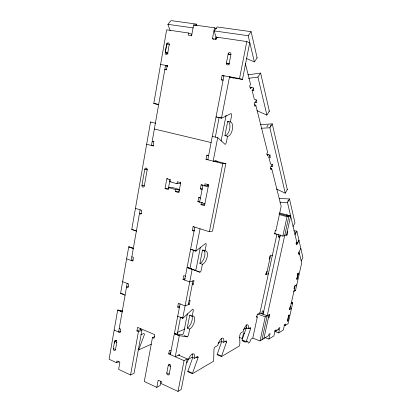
<?xml version="1.0" encoding="UTF-8"?>
<svg xmlns="http://www.w3.org/2000/svg" width="412" height="412" viewBox="0 0 412 412"><rect width="100%" height="100%" fill="white"/><g stroke="black" fill="none" stroke-linecap="round" stroke-linejoin="round"><path stroke-width="0.62" d="M122.694 310.947L118.007 310.025A1.957 1.04 -65 0 0 117.672 310.066L109.082 359.228L116.622 362.751L119.186 361.571M125.078 295.224L120.582 293.421L128.729 246.814A1.952 1.102 -68.7 0 1 129.059 246.829L133.751 248.627M136.542 231.075A1.972 1.112 -70.3 0 1 136.367 231.122L131.742 229.561L150.535 122.019L155.705 123.27M158.826 104.586A2.045 1.184 -79.9 0 1 158.656 104.581L153.769 103.525L166.654 29.798L188.557 33.017L191.863 34.294M246.34 327.7L242.065 339.993C241.447 340.93 246.191 342.825 246.165 341.625L250.63 328.75L250.578 327.7A1.607 0.556 -70 0 0 250.254 327.669L248.178 328.807L246.108 328.009L243.513 329.415M113.3 348.624L114.582 341.321A1.432 1.097 72.8 0 1 115.916 340.497A1.432 1.097 72.8 0 1 116.792 342.31L115.499 349.623A1.432 1.087 73 0 1 114.17 350.437A1.432 1.087 73 0 1 113.305 348.629L115.499 349.623M168.142 53.436L165.243 52.54L166.752 43.924L169.265 44.326L167.699 53.241A1.571 1.267 -79.2 0 1 166.175 54.575A1.571 1.267 -79.2 0 1 165.197 52.818L166.706 44.208A1.581 1.272 -78.4 0 1 168.235 42.853A1.581 1.272 -78.4 0 1 169.219 44.609M114.258 343.17L114.582 341.321L116.745 340.441M127.159 283.399L118.599 332.015L120.392 331.32M140.116 209.842L131.196 260.497L133.576 259.962M144.318 185.967L147.156 169.873A1.488 1.215 88.3 0 0 146.219 168.091A1.488 1.215 88.3 0 0 144.772 169.214L141.955 185.276A1.483 1.21 86.5 0 0 142.887 187.063A1.483 1.21 86.5 0 0 144.318 185.967L141.955 185.276L143.139 185.225M146.651 144.241L153.063 145.874L153.758 141.934L152.146 141.527L154.073 141.661M116.622 362.751L116.931 361.005L119.877 362.375L118.635 369.363L130.558 374.992L134.075 373.215L141.939 330.197L140.415 329.548L136.908 330.96L137.562 327.349L154.721 334.642L154.037 338.298L152.461 337.624L144.293 381.476L156.802 387.378L160.175 385.452L160.968 381.285M188.557 33.017L188.171 35.133L191.662 35.653M191.575 35.87L193.614 24.89L214.498 27.795L216.588 28.701M130.558 374.992L138.442 331.614L141.939 330.197M179.225 189.474L175.893 189.664L175.527 191.642L178.865 191.431L179.225 189.474L172.067 187.419L168.688 187.589L168.328 189.556L165.037 188.603L166.824 178.782L167.957 178.751M140.415 329.548L140.631 328.354M170.105 179.297L168.436 188.423L165.037 188.603M180.595 182.114L180.322 183.587L176.99 183.726L169.77 181.682L170.13 179.709L166.824 178.782M176.99 183.726L177.361 181.738L180.729 182.686L178.88 192.615L175.527 191.642M214.019 39.372L212.443 38.749L214.498 27.795M215.703 39.392L216.156 36.982M229.499 77.142L242.462 79.465L249.698 42.827L246.798 41.571L216.491 37.116L216.084 39.289L212.443 38.749M156.802 387.378L158.172 380.178L161.35 381.656L161.004 383.464L178.005 391.4L181.254 389.402L187.28 358.883L178.478 355.062M287.391 320.51L287.334 321.01A1.056 0.319 -71.2 0 0 287.437 321.267L287.504 321.278A1.056 0.319 -71.2 0 0 287.731 321.092L289.121 314.902A1.066 0.324 -71.4 0 0 288.915 314.979L288.827 315.077A1.066 0.324 -71.4 0 0 288.554 315.561L287.391 320.51L288.189 320.026M296.764 278.687L296.702 279.207A1.061 0.33 -72.4 0 0 297.088 279.377L298.509 273.038A1.071 0.335 -72.6 0 0 298.309 273.079L298.221 273.161A1.071 0.335 -72.6 0 0 297.953 273.63L296.764 278.687L297.541 278.332M187.28 358.883L184.056 360.624L168.704 353.913L169.414 350.226L171.042 350.931M179.344 307.738L177.685 307.089L178.411 303.299L185.096 305.895L189.396 304.231L190.133 300.461L189.067 300.863M192.219 284.692L193.274 284.342L194.021 280.526L189.747 281.906L182.99 279.439L183.726 275.587L185.41 276.2M194.083 231.101L192.368 230.55L193.125 226.595L193.666 226.502M204.903 203.719L197.904 201.664L198.677 197.647L199.954 197.539M202.107 189.396L200.356 188.902L201.133 184.854L202.4 184.792M193.125 226.595L209.399 231.74L212.51 231.147L225.838 163.652L222.799 163.6L206.026 159.336L206.814 155.221L208.39 155.283M222.516 80.108L221.285 79.768L222.114 75.468L239.521 78.584L242.462 79.465M166.803 372.963L168.266 365.346A1.519 1.2 68.5 0 1 169.749 364.512A1.519 1.2 68.5 0 1 170.702 366.433L169.229 374.07A1.519 1.19 68.1 0 1 167.751 374.884A1.519 1.19 68.1 0 1 166.803 372.963L169.229 374.07M170.331 354.624L180.075 303.948M184.669 280.052L194.845 227.141M199.645 202.179L202.884 185.338M207.797 159.789L223.953 75.798M208.091 184.154L207.797 185.668L204.646 185.827L205.037 183.793L208.575 184.772L204.512 205.732L201.005 204.702L201.396 202.689L202.663 202.56M229.185 63.556L230.936 54.472A1.669 1.416 -74.4 0 0 229.855 52.612A1.669 1.416 -74.4 0 0 228.14 54.024L226.399 63.087A1.658 1.411 -75.5 0 0 227.476 64.947A1.658 1.411 -75.5 0 0 229.185 63.556L226.394 63.087L229.438 64.112M177.196 334.539L180.569 317.08M189.86 269L193.46 250.352M215.337 137.114L219.117 117.528M204.367 203.368L204.177 204.362L201.005 204.702M190.323 315.087A7.014 3.049 -68.1 0 0 189.741 315.252L187.239 328.065L189.675 329.059L188.516 334.868L187.831 336.274A2.024 0.86 -67.6 0 1 187.197 336.846L179.534 335.687A2.086 0.906 -67.2 0 0 179.308 335.754L175.234 356.766L179.591 354.516L179.354 355.736M177.866 316.195A2.07 0.937 -67.9 0 1 177.706 316.277L182.696 318.275L192.193 269.268A2.081 0.963 -70.1 0 1 192.419 269.247L199.892 272.152A2.019 0.912 -70.4 0 0 200.515 271.673L200.917 271.039A1.962 0.886 -70.4 0 0 201.288 269.953L202.4 264.277A7.025 3.193 -71 0 0 205.918 260.513A6.989 3.178 -71 0 0 207.365 253.184A7.025 3.193 -71 0 0 205.016 250.96L202.493 250.115L199.892 263.407L202.4 264.277M190.571 249.373L195.715 251.109L200.041 228.784M212.577 136.527L212.515 136.48A2.137 1.056 -77.3 0 0 212.293 136.408L217.706 137.67L213.153 161.149L217.278 161.247L215.62 160.824M216.352 116.91A2.158 1.061 -78.7 0 1 216.037 116.951L221.496 118.126L229.51 76.792L233.516 77.981L230.648 77.466M188.33 304.643L192.96 280.866M187.403 313.784L183.747 332.53L182.98 334.266A2.014 0.875 -67.5 0 1 182.346 334.832L174.585 333.627A2.075 0.922 -67 0 0 174.353 333.694L179.308 335.754M200.356 247.349L196.292 268.197A1.952 0.896 -70.3 0 1 195.921 269.278L195.52 269.906A2.014 0.927 -70.3 0 1 194.891 270.385L193.511 269.845M221.069 141.105L226.106 115.283M189.675 329.049A7.014 3.023 -68.1 0 0 193.223 324.857A6.983 3.008 -68.1 0 0 194.516 321.072A6.983 3.008 -68.1 0 0 194.618 317.796A7.014 3.023 -68.1 0 0 192.193 316.225L193.331 310.365L193.12 309.34A2.019 0.881 -68.6 0 0 192.61 309.268L183.021 318.064A2.075 0.927 -68 0 1 182.696 318.275M205.016 250.96L206.201 244.877L206.005 243.719A2.024 0.932 -71.6 0 0 205.506 243.528L196.04 250.949A2.081 0.978 -71.2 0 1 195.715 251.109M227.558 136.243A7.287 3.425 -77.8 0 0 230.993 133.4A7.251 3.404 -77.8 0 0 232.327 129.548A7.251 3.404 -77.8 0 0 232.543 125.536A7.287 3.425 -77.8 0 0 230.365 121.952L231.637 115.412L231.477 113.985A2.111 0.994 -78.5 0 0 231.008 113.558L221.805 118.084A2.168 1.045 -78.6 0 1 221.496 118.126M217.706 137.67A2.148 1.04 -77.2 0 1 217.922 137.742L224.978 144.303A2.086 0.984 -77.1 0 0 225.58 144.015L226.27 142.717L227.553 136.254L224.9 135.646L227.692 121.37L230.365 121.952M178.005 391.4L184.056 360.624M209.399 231.74L222.799 163.6M239.521 78.584L246.798 41.571M256.192 316.576L257.325 316.998L252.788 338.082L251.377 338.916A1.571 0.536 -69.8 0 0 250.707 339.818L250.177 341.126A3.172 1.087 -69.7 0 1 248.163 342.877L247.705 341.141L246.046 342.058M270.499 255.8L266.492 274.423L265.385 274.047M275.607 233.707L274.598 233.954L275.252 230.911L275.886 230.761L281.164 206.242L271.709 168.57L270.617 168.302M276.988 233.944L259.91 313.094L257.289 314.444L256.661 317.348L257.325 316.998M279.758 237.338L278.347 236.91L278.867 234.5M263.083 314.263L280.273 234.943M263.896 311.611L263.649 312.754L261.723 313.764L262.346 310.88L263.711 311.379M252.942 338.144L260.018 340.925L265.261 316.823L269.711 314.423L269.082 317.286L268.454 317.631M274.407 233.553L282.823 236.086L287.035 216.722L290.651 216.032L286.484 235.118M261.965 339.73L288.858 216.372L279.001 213.581M263.886 338.546L269.082 314.763M282.823 236.086L287.082 234.964L287.741 231.961L287.03 231.75M264.921 337.531L268.882 339.066L270.102 333.519L268.882 334.266L268.572 335.662L260.018 340.925M274.861 330.712L275.947 331.124L276.246 329.765L275.082 330.476L273.872 335.929L268.882 339.066M275.947 331.124L278.44 329.59L278.739 328.24L279.877 327.545L278.687 332.906L274.835 331.439M284.028 324.898L285.295 325.372L285.588 324.059L284.501 324.723L283.327 329.986L278.687 332.906M289.894 309.345L295.213 285.604M291.269 302.743L292.371 302.732A1.421 1.262 61.5 0 1 292.741 302.805L288.06 323.667L285.295 325.372M293.571 291.16A1.432 1.282 62.8 0 0 293.926 291.341L295.492 290.558L301.697 262.928L299.091 251.861M221.749 341.491L217.201 354.387A1.756 0.659 -68.3 0 0 217.114 354.742L221.465 356.565L239.418 345.972A1.648 0.582 -69.2 0 0 239.48 345.56C241.025 341.404 237.085 333.277 243.209 331.536A5.686 2.009 -69.8 0 1 245.773 325.866A5.686 2.009 -69.8 0 1 248.24 325.537L248.379 326.16A5.706 2.019 -69.8 0 1 248.178 328.807M192.79 357.513L187.857 371.279A1.936 0.772 -66.7 0 0 187.759 371.66L192.389 373.72L213.663 361.169L213.967 349.041L214.456 347.743A1.818 0.695 -68.3 0 1 215.007 347.043L217.742 345.514A6.237 2.359 -68.7 0 1 218.89 342.089L219.436 341.028A6.216 2.348 -68.7 0 1 223.752 339.462A6.18 2.333 -68.7 0 1 223.592 342.305L221.393 341.409L218.139 343.175M223.592 342.305L226.034 340.961A1.751 0.654 -68.9 0 1 226.425 340.976L226.564 341.306A1.7 0.633 -68.9 0 1 226.512 342.099L221.553 356.215A1.761 0.649 -68.4 0 0 221.465 356.565M197.863 356.674L198.043 357.019A1.936 0.772 -67.4 0 1 198.007 357.868L192.486 373.339A1.947 0.762 -66.9 0 0 192.389 373.72M138.056 349.525L138.762 349.834A1.839 0.87 -64.9 0 1 138.89 349.345L144.313 334.817A1.833 0.881 -65.6 0 0 143.556 333.612L140.698 334.802M301.218 260.894L302.918 257.49L296.867 231.122L293.874 230.844M300.837 248.415L298.504 253.014L298.88 254.585L299.462 253.437L298.334 253.086M296.805 242.127L296.202 243.296L296.589 244.949L298.978 240.314L297.191 243.796L295.847 243.384M296.867 231.122L295.038 234.644L294.745 234.577M295.265 233.388L295.873 232.213M279.202 198.517L289.482 198.914L294.997 222.974L293.025 226.497M287.741 201.277L288.405 200.057M297.191 243.796L287.483 202.57L289.482 198.914M276.401 189L285.279 193.202L287.324 189.515L272.265 123.873L260.657 124.635M271.709 168.57L270.978 169.821L270.406 167.566L272.363 164.228M270.916 166.252L272.687 166.69L272.121 164.403L270.571 164.028L268.82 157.049L270.102 154.897M268.227 154.685L267.465 155.952L266.863 153.563L267.625 152.296L255.79 105.132L254.575 104.89M285.279 193.202L269.87 127.766L272.265 123.873M270.205 126.417L271.003 125.119M266.868 126.958L268.068 125.021M256.97 110.632L266.894 115.118L269.355 111.189L260.611 73.063L247.931 74.84M256.594 99.915L254.214 103.572L254.94 106.445L255.79 105.132M254.956 102.238L256.784 102.598L256.068 99.694L254.338 99.359L252.108 90.465L253.746 88.008M266.894 115.118L257.933 77.07L260.611 73.063M251.454 87.282L250.465 88.765L249.693 85.711L250.584 84.383L245.325 63.443M246.381 58.442L254.364 61.908L257.124 57.881L251.109 31.662L217.191 26.976L214.183 30.9L216.511 39.022M251.109 31.662L248.199 35.72L254.364 61.908M215.672 38.543L216.161 37.894M195.381 25.384L196.4 24.107L171.016 20.6L167.895 24.334L170.099 30.524M288.369 316.138L289.167 315.669L288.22 315.324M291.475 308.449L289.358 309.639L289.95 306.997L290.486 306.703M186.399 362.725L187.491 362.117A6.865 2.776 -67.1 0 1 188.773 358.358L189.402 357.183A6.865 2.776 -67.1 0 1 194.577 355.221A6.829 2.76 -67.1 0 1 194.485 358.28L192.141 357.271L187.821 359.614M194.485 358.28L197.394 356.684A1.936 0.772 -67.4 0 1 197.863 356.668M291.052 303.443L292.108 302.872M291.166 303.659L292.741 302.805M169.935 364.466L168.266 365.346L170.702 366.433M168.704 353.913L170.918 352.811M294.359 290.769L294.621 290.64M296.774 284.857L294.688 285.851L294.091 288.529L294.616 288.271L293.972 288.055M138.762 349.834L151.353 344.149M177.139 332.505L184.962 328.972M152.461 337.624L154.737 336.63M297.768 274.207L298.546 273.867L297.387 273.491M268.418 273.676L265.843 274.67L266.482 271.699L267.131 271.457M177.685 307.089L179.874 306.255M272.404 255.183L269.855 256.007L269.211 259.009L269.855 258.793L269.154 258.566M182.99 279.439L185.163 278.764M128.307 286.525L126.52 287.035L128.034 287.627L128.678 283.986L122.642 281.643M278.347 236.91L280.196 236.426M287.138 232.111L287.741 231.961M192.368 230.55L194.516 230.169M248.518 78.311L257.933 77.07M141.805 213.365L139.447 213.632L141.012 214.132L141.682 210.336L135.445 208.364M197.904 201.664L199.82 201.483M261.311 128.266L269.87 127.766M200.356 188.902L202.261 188.789M169.77 181.682L170.892 181.646M147.172 169.208L144.772 169.214L147.156 169.873M206.026 159.336L208.132 159.398M279.913 202.22L287.483 202.57M153.197 145.57L151.456 145.467L165.567 65.348L167.282 65.822M153.063 145.874L153.65 145.91M167.895 24.334L193.341 27.944M214.183 30.9L248.199 35.72M230.936 54.472L228.14 54.024L229.865 54.662M165.243 52.54L167.746 52.957M166.216 53.194L167.313 53.38M160.592 64.457L167.231 65.647L166.505 69.752L164.841 69.448L166.566 69.906M166.463 65.843L167.663 66.059M166.381 65.935L167.555 66.147M221.285 79.768L223.124 80.103M249.986 87.19L253.107 87.766L253.859 90.795L252.108 90.465M257.124 57.881L256.856 57.819M191.637 268.959L187.321 267.445A2.07 0.978 -70 0 0 187.089 267.465L192.193 269.268M154.701 103.623L158.187 104.375M217.83 117.224L221.239 117.961M269.355 111.189L268.856 111.034M266.785 154.34L269.803 155.056L270.39 157.425L268.82 157.049M154.351 129.007L211.114 142.552M206.814 155.221L208.59 155.664M214.729 160.835L225.838 163.652M207.638 185.282L208.73 185.585M201.133 184.854L208.178 186.811M286.386 214.822L290.651 216.032L279.63 212.916M287.324 189.515L286.994 189.407M279.192 214.498L287.035 216.722M168.688 187.589L175.893 189.664M198.677 197.647L200.423 198.151M222.114 75.468L223.953 76.009M275.18 230.55L275.886 230.761M285.907 234.613L287.082 234.964M166.752 43.924L167.679 44.233M135.95 230.73L132.097 229.433A1.962 1.123 -70.2 0 1 131.742 229.561M191.75 249.507L194.428 250.408M195.18 250.661L196.04 250.949M129.821 247.097L133.648 248.451A1.957 1.092 -68.8 0 0 133.318 248.441L128.729 246.814M196.555 270.972L199.892 272.152M131.845 256.805L133.38 257.361L132.726 261.059L126.628 258.829M192.08 283.899L193.274 284.342M259.344 312.878L267.187 315.783M268.403 317.034L269.082 317.286M257.732 314.026L265.261 316.823M277.796 329.343L278.44 329.59M188.212 303.778L189.396 304.231M248.987 328.117L250.63 328.75M187.388 267.455L193.053 269.664M244.573 333.313L243.507 332.896L242.302 338.566L239.387 337.413M189.747 315.257L192.193 316.225M242.065 339.993L245.48 341.352M121.478 293.457L124.151 294.529M181.239 317.353L183.021 318.064M224.772 341.388L226.512 342.099M216.491 37.116L218.051 37.755M193.614 24.89L194.711 25.343M183.958 335.502L187.197 336.846M118.749 310.334L122.467 311.884A1.967 1.03 -65.2 0 0 122.137 311.925L117.672 310.066M174.657 333.627L178.777 335.342M217.242 354.269L220.863 355.788M136.908 330.96L138.442 331.614M195.947 356.988L198.007 357.868M119.222 328.467L120.706 329.111L120.083 332.659L114.175 330.079M138.185 349.031L138.89 349.345M187.898 371.145L191.755 372.86M114.582 341.321L116.787 342.31M191.698 315.674L192.193 316.88A7.014 3.049 -68.1 0 1 190.828 323.827L189.118 326.52A7.014 3.049 -68.1 0 1 187.233 328.076M243.914 340.806L244.095 341.254A3.157 1.102 -69.6 0 0 244.78 341.316M196.4 24.107L196.905 25.724M221.491 338.309L221.594 338.942A6.154 2.343 -68.6 0 1 221.393 341.409M295.492 290.558A1.421 1.277 62.6 0 1 295.224 290.434M154.119 103.5A2.034 1.195 -80.1 0 1 153.769 103.525M150.535 122.019A2.014 1.184 -78.3 0 1 150.859 122.143M155.386 123.147A2.019 1.174 -78.2 0 1 155.551 123.188M120.943 293.246A1.962 1.066 -66.1 0 1 120.582 293.421M192.141 357.271A6.793 2.771 -67 0 0 192.301 354.608A6.906 2.817 -67 0 0 192.157 353.934M246.108 328.009A5.701 2.034 -69.8 0 0 246.335 325.707A5.66 2.019 -69.8 0 0 246.118 324.63M227.692 121.37A7.282 3.451 -77.8 0 1 229.144 122.477L229.896 125.016A7.282 3.451 -77.8 0 1 228.382 132.757L226.693 134.961A7.282 3.451 -77.8 0 1 224.895 135.656M202.493 250.115A7.019 3.219 -71 0 1 204.028 250.506L204.867 252.396A7.019 3.219 -71 0 1 203.451 259.606L201.746 262.14A7.019 3.219 -71 0 1 199.892 263.423"/></g></svg>
